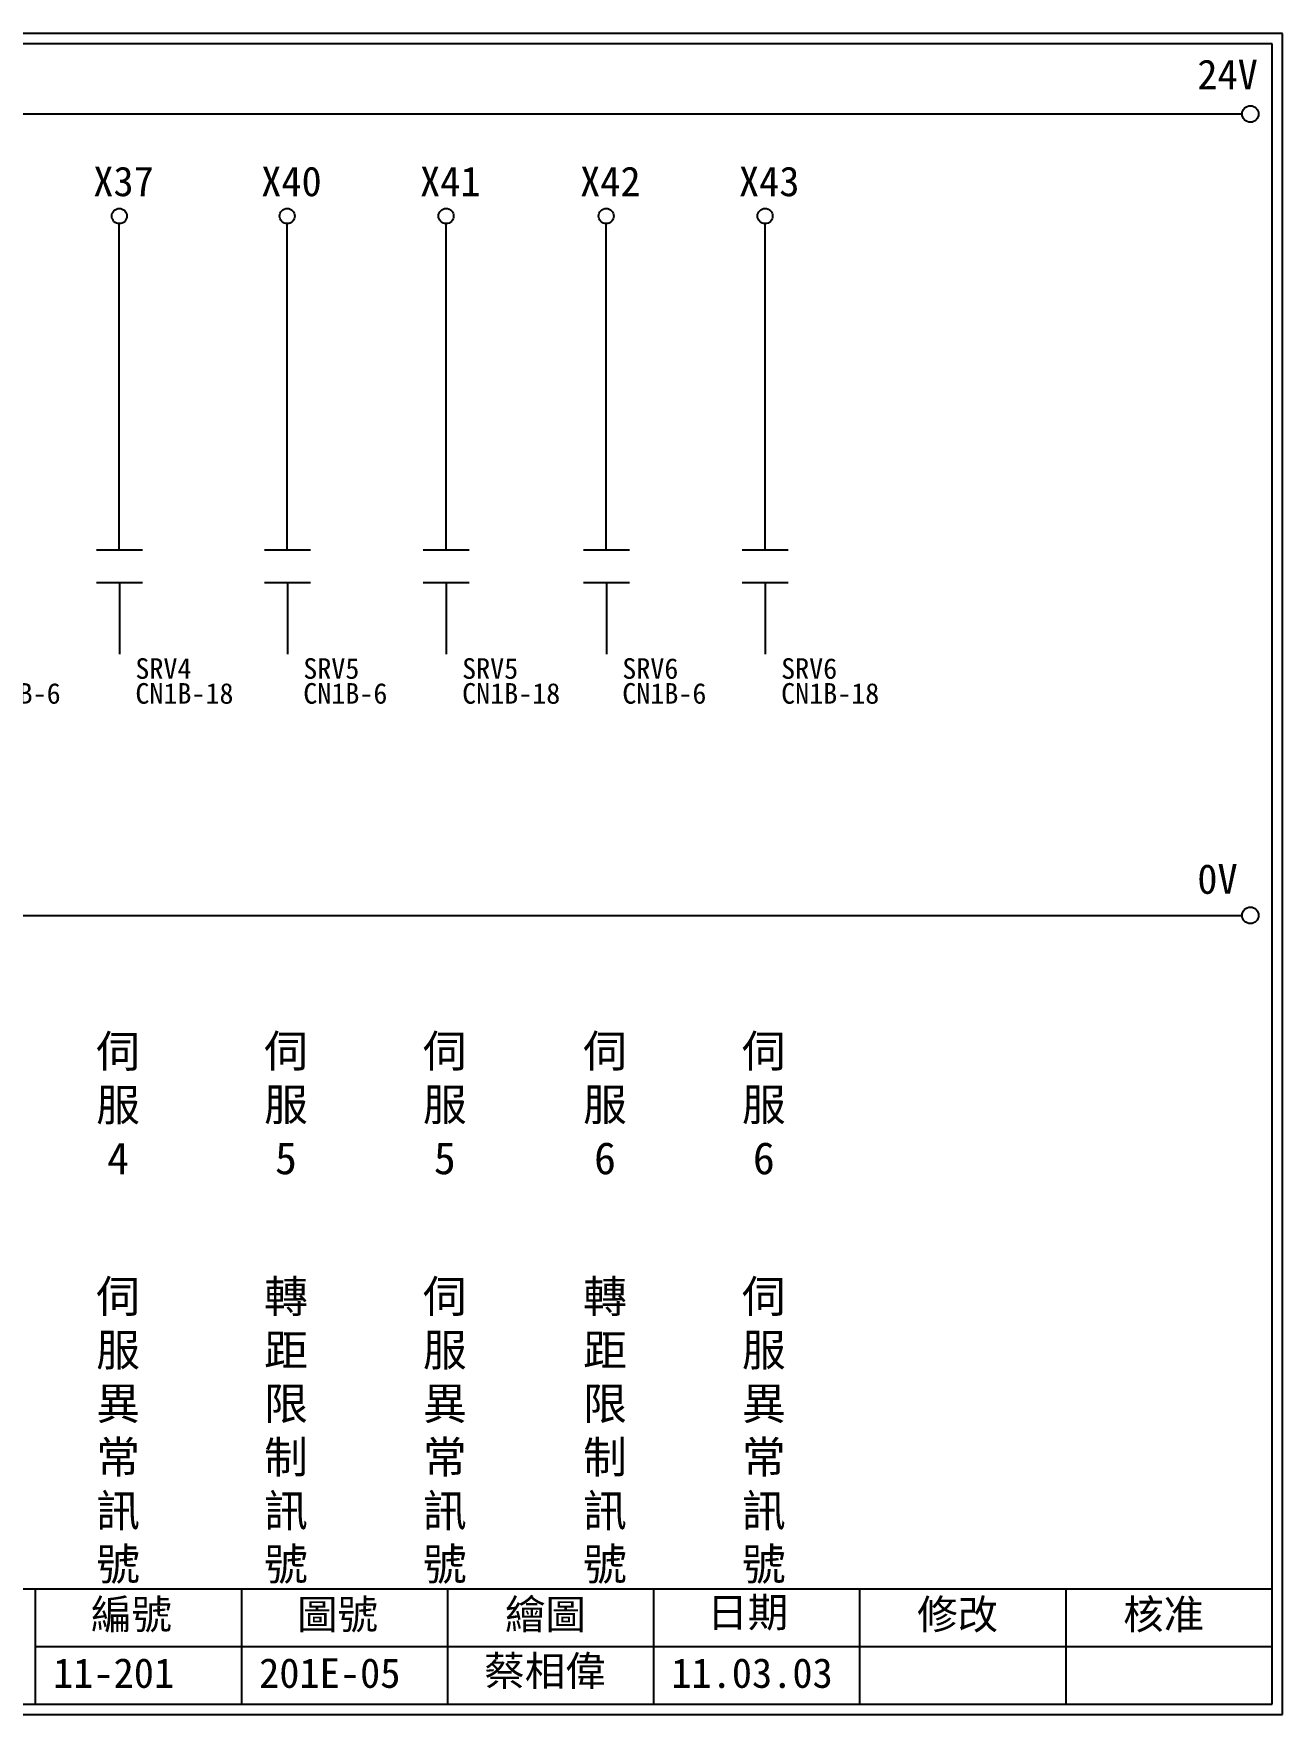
# Model space of a CAD drawing. Extents: x 325 to 612, y 3 to 207.
# Drawn here: x 460.8 to 612.3, y 3 to 207 of the extents above; entities that cross this region are included whole.
import ezdxf

# ---------------------------------------------------------------- set-up
doc = ezdxf.new("R2010")
doc.units = 0
doc.layers.get('0').update_dxf_attribs({"linetype": 'CONTINUOUS'})
doc.layers.add('圖框層', color=7, linetype='CONTINUOUS')
doc.layers.add('標尺寸層', color=3, linetype='CONTINUOUS')
doc.styles.add('CNS', font='romanc.shx', dxfattribs={"bigfont": 'chineset.shx'})
doc.styles.add('STSL', font='KAIU.TTF')

msp = doc.modelspace()

# ---------------------------------------------------------------- linework, layer by layer
for p, q in [((471.22, 144.34), (471.22, 183.91)), ((491.59, 144.34), (491.59, 183.91)), ((510.86, 144.34), (510.86, 183.91)), ((530.29, 144.34), (530.29, 183.91)), ((549.56, 144.34), (549.56, 183.91))]:
    msp.add_line(p, q)
for centre in [(608.44, 197.22), (608.44, 99.96)]:
    msp.add_circle(centre, 1)
at = {"layer": '圖框層', "color": 7}
for p, q in [((612.32, 206.97), (325.32, 206.97)), ((612.32, 3), (612.32, 206.97)), ((611.07, 205.72), (326.57, 205.72)), ((611.07, 4.25), (611.07, 205.72)), ((326.57, 18.25), (611.07, 18.25)), ((461.07, 4.25), (461.07, 18.25)), ((486.07, 4.25), (486.07, 18.25)), ((511.07, 4.25), (511.07, 18.25)), ((536.07, 4.25), (536.07, 18.25)), ((561.07, 4.25), (561.07, 18.25)), ((586.07, 4.25), (586.07, 18.25)), ((461.07, 11.25), (611.07, 11.25)), ((326.57, 4.25), (611.07, 4.25)), ((325.32, 3), (612.32, 3))]:
    msp.add_line(p, q, dxfattribs=at)
at = {"layer": '標尺寸層', "color": 7}
for p, q in [((329.84, 197.22), (607.44, 197.22)), ((468.46, 144.34), (474.03, 144.34)), ((488.83, 144.34), (494.4, 144.34)), ((508.1, 144.34), (513.67, 144.34)), ((527.53, 144.34), (533.1, 144.34)), ((546.8, 144.34), (552.37, 144.34)), ((468.46, 140.37), (474.03, 140.37)), ((471.25, 140.37), (471.25, 131.65)), ((488.83, 140.37), (494.4, 140.37)), ((491.62, 140.37), (491.62, 131.65)), ((508.1, 140.37), (513.67, 140.37)), ((510.89, 140.37), (510.89, 131.65)), ((527.53, 140.37), (533.1, 140.37)), ((530.31, 140.37), (530.31, 131.65)), ((546.8, 140.37), (552.37, 140.37)), ((549.58, 140.37), (549.58, 131.65)), ((329.89, 99.96), (607.44, 99.96))]:
    msp.add_line(p, q, dxfattribs=at)
for centre in [(471.22, 184.83), (491.59, 184.83), (510.86, 184.83), (530.29, 184.83), (549.56, 184.83)]:
    msp.add_circle(centre, 0.92, dxfattribs=at)

# ---------------------------------------------------------------- texts
at = {"layer": '圖框層', "color": 4, "style": 'STSL'}
for s, height, p in [('24V', 3.6, (602, 200.22)), ('X37', 3.6, (468.06, 187.24)), ('X40', 3.6, (488.43, 187.24)), ('X41', 3.6, (507.7, 187.24)), ('X42', 3.6, (527.12, 187.24)), ('X43', 3.6, (546.39, 187.24)), ('SRV4', 2.5, (473.17, 128.67)), ('SRV5', 2.5, (493.54, 128.67)), ('SRV5', 2.5, (512.81, 128.67)), ('SRV6', 2.5, (532.24, 128.67)), ('SRV6', 2.5, (551.51, 128.67)), ('CN1B-6', 2.5, (453.9, 125.65)), ('CN1B-18', 2.5, (473.17, 125.65)), ('CN1B-6', 2.5, (493.54, 125.65)), ('CN1B-18', 2.5, (512.81, 125.65)), ('CN1B-6', 2.5, (532.24, 125.65)), ('CN1B-18', 2.5, (551.51, 125.65)), ('0V', 3.6, (602, 102.58)), ('編號', 3.6, (467.78, 13.34)), ('圖號', 3.6, (492.78, 13.34)), ('繪圖', 3.6, (518.01, 13.34)), ('日期', 3.6, (542.54, 13.59)), ('修改', 3.6, (568.01, 13.34)), ('核准', 3.6, (593.01, 13.34)), ('蔡相偉', 3.6, (515.5, 6.47)), ('11-201', 3.6, (463.18, 6.22)), ('201E-05', 3.6, (488.18, 6.22)), ('11.03.03', 3.6, (538.18, 6.22))]:
    msp.add_text(s, height=height, dxfattribs=at).set_placement(p)
at = {"layer": '標尺寸層', "color": 7, "char_height": 3.9, "width": 4.9608, "attachment_point": 5, "style": 'CNS'}
for s, insert in [('{\\fDFKai-SB|b0|i0|c136|p65;伺服4}', (471.07, 76.97)), ('{\\fDFKai-SB|b0|i0|c136|p65;伺服5}', (491.44, 76.97)), ('{\\fDFKai-SB|b0|i0|c136|p65;伺服5}', (510.71, 76.97)), ('{\\fDFKai-SB|b0|i0|c136|p65;伺服6}', (530.14, 76.97)), ('{\\fDFKai-SB|b0|i0|c136|p65;伺服6}', (549.41, 76.97)), ('{\\fDFKai-SB|b0|i0|c136|p65;伺服異常訊號}', (471.07, 37.26)), ('{\\fDFKai-SB|b0|i0|c136|p65;轉距限制訊號}', (491.44, 37.26)), ('{\\fDFKai-SB|b0|i0|c136|p65;伺服異常訊號}', (510.71, 37.26)), ('{\\fDFKai-SB|b0|i0|c136|p65;轉距限制訊號}', (530.14, 37.26)), ('{\\fDFKai-SB|b0|i0|c136|p65;伺服異常訊號}', (549.41, 37.26))]:
    msp.add_mtext(s, dxfattribs=dict(at, insert=insert))

doc.saveas('drawing.dxf')
